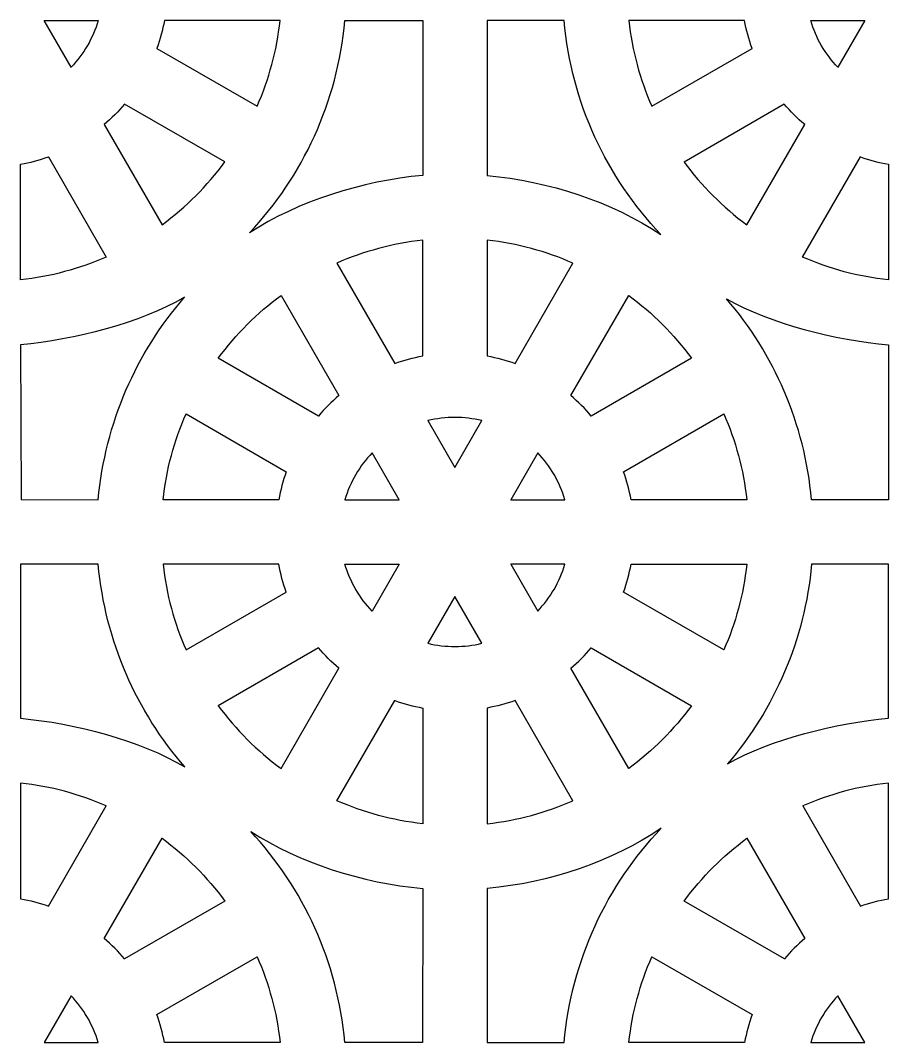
# Model space of a CAD drawing. Header units: centimetres. Extents: x -87 to 87, y -88 to 88.
# Drawn here: x -48.28 to -24.04, y -31.83 to -3.27 of the extents above; entities that cross this region are included whole.
import ezdxf

# ---------------------------------------------------------------- set-up
doc = ezdxf.new("R2010")
doc.units = ezdxf.units.CM
doc.header["$MEASUREMENT"] = 0
doc.layers.add('layer 1', color=7, linetype='Continuous')

msp = doc.modelspace()

# ---------------------------------------------------------------- linework, layer by layer
at = {"layer": 'layer 1', "color": 114}
for points, knots in [([(-47.62565, -3.27012), (-47.62565, -3.27012), (-46.86971, -4.57942), (-46.86971, -4.57942), (-46.86971, -4.57942), (-46.52135, -4.21453), (-46.25838, -3.76738), (-46.11288, -3.27012), (-46.11288, -3.27012), (-46.11288, -3.27012), (-47.62565, -3.27012), (-47.62565, -3.27012)], [0, 0, 0, 0, 0.25, 0.25, 0.25, 0.25, 0.5, 0.5, 0.5, 0.5, 1, 1, 1, 1]), ([(-41.67438, -5.66688), (-41.67438, -5.66688), (-44.47399, -4.05054), (-44.47399, -4.05054), (-44.47399, -4.05054), (-44.38426, -3.79907), (-44.31391, -3.53834), (-44.26514, -3.27012), (-44.26514, -3.27012), (-44.26514, -3.27012), (-41.03335, -3.27012), (-41.03335, -3.27012), (-41.03335, -3.27012), (-41.12552, -4.1141), (-41.34583, -4.91967), (-41.67438, -5.66688)], [0, 0, 0, 0, 0.2, 0.2, 0.2, 0.2, 0.4, 0.4, 0.4, 0.4, 0.6, 0.6, 0.6, 0.6, 1, 1, 1, 1]), ([(-37.05106, -3.27012), (-37.05106, -3.27012), (-39.22447, -3.27012), (-39.22447, -3.27012), (-39.22447, -3.27012), (-39.42858, -5.55737), (-40.40317, -7.62327), (-41.88676, -9.20634), (-41.88676, -9.20634), (-40.54536, -8.32214), (-38.73838, -7.75225), (-37.05107, -7.60167), (-37.05107, -7.60167), (-37.05107, -7.60167), (-37.05106, -3.27012), (-37.05106, -3.27012)], [0, 0, 0, 0, 0.2, 0.2, 0.2, 0.2, 0.4, 0.4, 0.4, 0.4, 0.6, 0.6, 0.6, 0.6, 1, 1, 1, 1]), ([(-35.25106, -3.27013), (-35.25106, -3.27013), (-33.10362, -3.27074), (-33.10362, -3.27074), (-33.10362, -3.27074), (-32.89776, -5.57763), (-31.90806, -7.65935), (-30.40287, -9.24765), (-30.40287, -9.24765), (-31.75796, -8.33988), (-33.53761, -7.75458), (-35.25106, -7.60168), (-35.25106, -7.60168), (-35.25106, -7.60168), (-35.25106, -3.27013), (-35.25106, -3.27013)], [0, 0, 0, 0, 0.2, 0.2, 0.2, 0.2, 0.4, 0.4, 0.4, 0.4, 0.6, 0.6, 0.6, 0.6, 1, 1, 1, 1]), ([(-31.29473, -3.27074), (-31.29473, -3.27074), (-28.06275, -3.27072), (-28.06275, -3.27072), (-28.06275, -3.27072), (-28.01397, -3.53891), (-27.94391, -3.79968), (-27.85418, -4.05113), (-27.85418, -4.05113), (-27.85418, -4.05113), (-30.6536, -5.66739), (-30.6536, -5.66739), (-30.6536, -5.66739), (-30.98215, -4.92019), (-31.20254, -4.1147), (-31.29473, -3.27074)], [0, 0, 0, 0, 0.2, 0.2, 0.2, 0.2, 0.4, 0.4, 0.4, 0.4, 0.6, 0.6, 0.6, 0.6, 1, 1, 1, 1]), ([(-25.45832, -4.57997), (-25.45832, -4.57997), (-24.70243, -3.27074), (-24.70243, -3.27074), (-24.70243, -3.27074), (-24.70243, -3.27074), (-26.21521, -3.27074), (-26.21521, -3.27074), (-26.21521, -3.27074), (-26.06971, -3.76794), (-25.80669, -4.21507), (-25.45832, -4.57997)], [0, 0, 0, 0, 0.25, 0.25, 0.25, 0.25, 0.5, 0.5, 0.5, 0.5, 1, 1, 1, 1]), ([(-42.5759, -7.22485), (-43.06852, -7.89428), (-43.66054, -8.48577), (-44.32997, -8.97843), (-44.32997, -8.97843), (-44.32997, -8.97843), (-45.94597, -6.17944), (-45.94597, -6.17944), (-45.94597, -6.17944), (-45.74077, -6.00481), (-45.54985, -5.81389), (-45.37521, -5.60868), (-45.37521, -5.60868), (-45.37521, -5.60868), (-42.5759, -7.22485), (-42.5759, -7.22485)], [0, 0, 0, 0, 0.2, 0.2, 0.2, 0.2, 0.4, 0.4, 0.4, 0.4, 0.6, 0.6, 0.6, 0.6, 1, 1, 1, 1]), ([(-27.99831, -8.97934), (-28.66771, -8.48672), (-29.25957, -7.89482), (-29.7522, -7.22542), (-29.7522, -7.22542), (-29.7522, -7.22542), (-26.95295, -5.60927), (-26.95295, -5.60927), (-26.95295, -5.60927), (-26.7783, -5.81449), (-26.58734, -6.00542), (-26.38213, -6.18006), (-26.38213, -6.18006), (-26.38213, -6.18006), (-27.99831, -8.97934), (-27.99831, -8.97934)], [0, 0, 0, 0, 0.2, 0.2, 0.2, 0.2, 0.4, 0.4, 0.4, 0.4, 0.6, 0.6, 0.6, 0.6, 1, 1, 1, 1]), ([(-47.5041, -7.08065), (-47.75556, -7.17038), (-48.01633, -7.24057), (-48.28454, -7.28935), (-48.28454, -7.28935), (-48.28454, -7.28935), (-48.28451, -10.52131), (-48.28451, -10.52131), (-48.28451, -10.52131), (-47.44055, -10.42914), (-46.63513, -10.20854), (-45.88791, -9.87998), (-45.88791, -9.87998), (-45.88791, -9.87998), (-47.5041, -7.08065), (-47.5041, -7.08065)], [0, 0, 0, 0, 0.2, 0.2, 0.2, 0.2, 0.4, 0.4, 0.4, 0.4, 0.6, 0.6, 0.6, 0.6, 1, 1, 1, 1]), ([(-24.82394, -7.08121), (-24.82394, -7.08121), (-26.44015, -9.88054), (-26.44015, -9.88054), (-26.44015, -9.88054), (-25.69295, -10.2091), (-24.88755, -10.42953), (-24.0436, -10.5217), (-24.0436, -10.5217), (-24.0436, -10.5217), (-24.0436, -7.28988), (-24.0436, -7.28988), (-24.0436, -7.28988), (-24.31177, -7.24112), (-24.5725, -7.17094), (-24.82394, -7.08121)], [0, 0, 0, 0, 0.2, 0.2, 0.2, 0.2, 0.4, 0.4, 0.4, 0.4, 0.6, 0.6, 0.6, 0.6, 1, 1, 1, 1]), ([(-37.05106, -9.41055), (-37.05106, -9.41055), (-37.05103, -12.64251), (-37.05103, -12.64251), (-37.05103, -12.64251), (-37.31923, -12.69129), (-37.57999, -12.76141), (-37.83144, -12.85114), (-37.83144, -12.85114), (-37.83144, -12.85114), (-39.44778, -10.05159), (-39.44778, -10.05159), (-39.44778, -10.05159), (-38.70057, -9.72303), (-37.89502, -9.50271), (-37.05106, -9.41055)], [0, 0, 0, 0, 0.2, 0.2, 0.2, 0.2, 0.4, 0.4, 0.4, 0.4, 0.6, 0.6, 0.6, 0.6, 1, 1, 1, 1]), ([(-34.47065, -12.85121), (-34.72211, -12.76148), (-34.98288, -12.69129), (-35.25109, -12.64251), (-35.25109, -12.64251), (-35.25109, -12.64251), (-35.25106, -9.41055), (-35.25106, -9.41055), (-35.25106, -9.41055), (-34.4071, -9.50272), (-33.60168, -9.72332), (-32.85446, -10.05188), (-32.85446, -10.05188), (-32.85446, -10.05188), (-34.47065, -12.85121), (-34.47065, -12.85121)], [0, 0, 0, 0, 0.2, 0.2, 0.2, 0.2, 0.4, 0.4, 0.4, 0.4, 0.6, 0.6, 0.6, 0.6, 1, 1, 1, 1]), ([(-48.26525, -16.65188), (-48.26525, -16.65188), (-48.28451, -12.33018), (-48.28451, -12.33018), (-48.28451, -12.33018), (-46.78318, -12.19621), (-44.93886, -11.73024), (-43.70219, -11.00628), (-43.70219, -11.00628), (-45.04305, -12.54941), (-45.91883, -14.5074), (-46.11108, -16.66174), (-46.11108, -16.66174), (-46.11108, -16.66174), (-48.26525, -16.65188), (-48.26525, -16.65188)], [0, 0, 0, 0, 0.2, 0.2, 0.2, 0.2, 0.4, 0.4, 0.4, 0.4, 0.6, 0.6, 0.6, 0.6, 1, 1, 1, 1]), ([(-41.00574, -10.9531), (-41.67516, -11.44574), (-42.26709, -12.03756), (-42.75971, -12.70695), (-42.75971, -12.70695), (-42.75971, -12.70695), (-39.96034, -14.32316), (-39.96034, -14.32316), (-39.96034, -14.32316), (-39.7857, -14.11796), (-39.59477, -13.92706), (-39.38955, -13.75241), (-39.38955, -13.75241), (-39.38955, -13.75241), (-41.00574, -10.9531), (-41.00574, -10.9531)], [0, 0, 0, 0, 0.2, 0.2, 0.2, 0.2, 0.4, 0.4, 0.4, 0.4, 0.6, 0.6, 0.6, 0.6, 1, 1, 1, 1]), ([(-29.54245, -12.70701), (-30.03507, -12.03758), (-30.62709, -11.44609), (-31.29652, -10.95343), (-31.29652, -10.95343), (-31.29652, -10.95343), (-32.91252, -13.75242), (-32.91252, -13.75242), (-32.91252, -13.75242), (-32.70732, -13.92705), (-32.5164, -14.11797), (-32.34176, -14.32318), (-32.34176, -14.32318), (-32.34176, -14.32318), (-29.54245, -12.70701), (-29.54245, -12.70701)], [0, 0, 0, 0, 0.2, 0.2, 0.2, 0.2, 0.4, 0.4, 0.4, 0.4, 0.6, 0.6, 0.6, 0.6, 1, 1, 1, 1]), ([(-24.04359, -16.66174), (-24.04359, -16.66174), (-24.04358, -12.33073), (-24.04358, -12.33073), (-24.04358, -12.33073), (-25.51652, -12.19928), (-27.34465, -11.74829), (-28.56417, -11.04763), (-28.56417, -11.04763), (-27.24349, -12.58431), (-26.38155, -14.52659), (-26.19102, -16.66174), (-26.19102, -16.66174), (-26.19102, -16.66174), (-24.04359, -16.66174), (-24.04359, -16.66174)], [0, 0, 0, 0, 0.2, 0.2, 0.2, 0.2, 0.4, 0.4, 0.4, 0.4, 0.6, 0.6, 0.6, 0.6, 1, 1, 1, 1]), ([(-43.66113, -14.26498), (-43.9897, -15.01221), (-44.21003, -15.81775), (-44.3022, -16.66173), (-44.3022, -16.66173), (-44.3022, -16.66173), (-41.07025, -16.66181), (-41.07025, -16.66181), (-41.07025, -16.66181), (-41.02149, -16.39358), (-40.9514, -16.13275), (-40.86164, -15.88125), (-40.86164, -15.88125), (-40.86164, -15.88125), (-43.66113, -14.26498), (-43.66113, -14.26498)], [0, 0, 0, 0, 0.2, 0.2, 0.2, 0.2, 0.4, 0.4, 0.4, 0.4, 0.6, 0.6, 0.6, 0.6, 1, 1, 1, 1]), ([(-28.64093, -14.26498), (-28.64093, -14.26498), (-31.44054, -15.88132), (-31.44054, -15.88132), (-31.44054, -15.88132), (-31.35081, -16.13279), (-31.28046, -16.39352), (-31.23169, -16.66174), (-31.23169, -16.66174), (-31.23169, -16.66174), (-27.9999, -16.66174), (-27.9999, -16.66174), (-27.9999, -16.66174), (-28.09207, -15.81776), (-28.31238, -15.01219), (-28.64093, -14.26498)], [0, 0, 0, 0, 0.2, 0.2, 0.2, 0.2, 0.4, 0.4, 0.4, 0.4, 0.6, 0.6, 0.6, 0.6, 1, 1, 1, 1]), ([(-35.39467, -14.45163), (-35.39467, -14.45163), (-36.15104, -15.76172), (-36.15104, -15.76172), (-36.15104, -15.76172), (-36.15104, -15.76172), (-36.90736, -14.45163), (-36.90736, -14.45163), (-36.90736, -14.45163), (-36.41268, -14.33171), (-35.88935, -14.3317), (-35.39467, -14.45163)], [0, 0, 0, 0, 0.25, 0.25, 0.25, 0.25, 0.5, 0.5, 0.5, 0.5, 1, 1, 1, 1]), ([(-38.46577, -15.35244), (-38.46577, -15.35244), (-37.70988, -16.66174), (-37.70988, -16.66174), (-37.70988, -16.66174), (-37.70988, -16.66174), (-39.22268, -16.66174), (-39.22268, -16.66174), (-39.22268, -16.66174), (-39.07718, -16.16451), (-38.81416, -15.71737), (-38.46577, -15.35244)], [0, 0, 0, 0, 0.25, 0.25, 0.25, 0.25, 0.5, 0.5, 0.5, 0.5, 1, 1, 1, 1]), ([(-34.5922, -16.66174), (-34.5922, -16.66174), (-33.83626, -15.35244), (-33.83626, -15.35244), (-33.83626, -15.35244), (-33.4879, -15.71733), (-33.22493, -16.16448), (-33.07943, -16.66174), (-33.07943, -16.66174), (-33.07943, -16.66174), (-34.5922, -16.66174), (-34.5922, -16.66174)], [0, 0, 0, 0, 0.25, 0.25, 0.25, 0.25, 0.5, 0.5, 0.5, 0.5, 1, 1, 1, 1]), ([(-46.11108, -18.46174), (-45.91836, -20.62126), (-45.03873, -22.58336), (-43.69239, -24.12813), (-43.69239, -24.12813), (-44.94376, -23.38339), (-46.75822, -22.90398), (-48.28446, -22.76779), (-48.28446, -22.76779), (-48.28446, -22.76779), (-48.28446, -18.45722), (-48.28446, -18.45722), (-48.28446, -18.45722), (-48.28446, -18.45722), (-46.11108, -18.46174), (-46.11108, -18.46174)], [0, 0, 0, 0, 0.2, 0.2, 0.2, 0.2, 0.4, 0.4, 0.4, 0.4, 0.6, 0.6, 0.6, 0.6, 1, 1, 1, 1]), ([(-44.30219, -18.46174), (-44.30219, -18.46174), (-41.07021, -18.46172), (-41.07021, -18.46172), (-41.07021, -18.46172), (-41.02143, -18.72991), (-40.95137, -18.99068), (-40.86164, -19.24213), (-40.86164, -19.24213), (-40.86164, -19.24213), (-43.66106, -20.85839), (-43.66106, -20.85839), (-43.66106, -20.85839), (-43.98961, -20.11119), (-44.21, -19.3057), (-44.30219, -18.46174)], [0, 0, 0, 0, 0.2, 0.2, 0.2, 0.2, 0.4, 0.4, 0.4, 0.4, 0.6, 0.6, 0.6, 0.6, 1, 1, 1, 1]), ([(-38.46578, -19.77097), (-38.46578, -19.77097), (-37.70989, -18.46174), (-37.70989, -18.46174), (-37.70989, -18.46174), (-37.70989, -18.46174), (-39.22267, -18.46174), (-39.22267, -18.46174), (-39.22267, -18.46174), (-39.07717, -18.95894), (-38.81415, -19.40607), (-38.46578, -19.77097)], [0, 0, 0, 0, 0.25, 0.25, 0.25, 0.25, 0.5, 0.5, 0.5, 0.5, 1, 1, 1, 1]), ([(-34.59215, -18.46172), (-34.59215, -18.46172), (-33.07941, -18.46174), (-33.07941, -18.46174), (-33.07941, -18.46174), (-33.22492, -18.95897), (-33.48792, -19.40608), (-33.83626, -19.77094), (-33.83626, -19.77094), (-33.83626, -19.77094), (-34.59215, -18.46172), (-34.59215, -18.46172)], [0, 0, 0, 0, 0.25, 0.25, 0.25, 0.25, 0.5, 0.5, 0.5, 0.5, 1, 1, 1, 1]), ([(-28.64094, -20.85841), (-28.31239, -20.11122), (-28.09208, -19.30569), (-27.9999, -18.46174), (-27.9999, -18.46174), (-27.9999, -18.46174), (-31.23188, -18.46174), (-31.23188, -18.46174), (-31.23188, -18.46174), (-31.28064, -18.72989), (-31.35081, -18.99061), (-31.44053, -19.24203), (-31.44053, -19.24203), (-31.44053, -19.24203), (-28.64094, -20.85841), (-28.64094, -20.85841)], [0, 0, 0, 0, 0.2, 0.2, 0.2, 0.2, 0.4, 0.4, 0.4, 0.4, 0.6, 0.6, 0.6, 0.6, 1, 1, 1, 1]), ([(-24.04184, -18.46174), (-24.04184, -18.46174), (-24.04076, -22.76786), (-24.04076, -22.76786), (-24.04076, -22.76786), (-25.50707, -22.89871), (-27.31941, -23.34623), (-28.53487, -24.04149), (-28.53487, -24.04149), (-27.23079, -22.51027), (-26.38016, -20.58104), (-26.19103, -18.46175), (-26.19103, -18.46175), (-26.19103, -18.46175), (-24.04184, -18.46174), (-24.04184, -18.46174)], [0, 0, 0, 0, 0.2, 0.2, 0.2, 0.2, 0.4, 0.4, 0.4, 0.4, 0.6, 0.6, 0.6, 0.6, 1, 1, 1, 1]), ([(-36.90736, -20.67172), (-36.90736, -20.67172), (-36.15103, -19.36171), (-36.15103, -19.36171), (-36.15103, -19.36171), (-36.15103, -19.36171), (-35.39465, -20.67174), (-35.39465, -20.67174), (-35.39465, -20.67174), (-35.88941, -20.79173), (-36.4126, -20.79168), (-36.90736, -20.67172)], [0, 0, 0, 0, 0.25, 0.25, 0.25, 0.25, 0.5, 0.5, 0.5, 0.5, 1, 1, 1, 1]), ([(-41.00577, -24.17034), (-41.67517, -23.67772), (-42.26703, -23.08582), (-42.75966, -22.41642), (-42.75966, -22.41642), (-42.75966, -22.41642), (-39.96041, -20.80027), (-39.96041, -20.80027), (-39.96041, -20.80027), (-39.78576, -21.00549), (-39.5948, -21.19642), (-39.38959, -21.37106), (-39.38959, -21.37106), (-39.38959, -21.37106), (-41.00577, -24.17034), (-41.00577, -24.17034)], [0, 0, 0, 0, 0.2, 0.2, 0.2, 0.2, 0.4, 0.4, 0.4, 0.4, 0.6, 0.6, 0.6, 0.6, 1, 1, 1, 1]), ([(-32.91251, -21.37094), (-32.91251, -21.37094), (-31.2963, -24.17033), (-31.2963, -24.17033), (-31.2963, -24.17033), (-30.6269, -23.67771), (-30.035, -23.08582), (-29.54238, -22.41642), (-29.54238, -22.41642), (-29.54238, -22.41642), (-32.34174, -20.80016), (-32.34174, -20.80016), (-32.34174, -20.80016), (-32.51637, -21.00536), (-32.7073, -21.1963), (-32.91251, -21.37094)], [0, 0, 0, 0, 0.2, 0.2, 0.2, 0.2, 0.4, 0.4, 0.4, 0.4, 0.6, 0.6, 0.6, 0.6, 1, 1, 1, 1]), ([(-37.8314, -22.27221), (-37.8314, -22.27221), (-39.44761, -25.07154), (-39.44761, -25.07154), (-39.44761, -25.07154), (-38.70041, -25.4001), (-37.89501, -25.62053), (-37.05106, -25.7127), (-37.05106, -25.7127), (-37.05106, -25.7127), (-37.05106, -22.48088), (-37.05106, -22.48088), (-37.05106, -22.48088), (-37.31923, -22.43212), (-37.57996, -22.36194), (-37.8314, -22.27221)], [0, 0, 0, 0, 0.2, 0.2, 0.2, 0.2, 0.4, 0.4, 0.4, 0.4, 0.6, 0.6, 0.6, 0.6, 1, 1, 1, 1]), ([(-35.25106, -25.71278), (-35.25106, -25.71278), (-35.25106, -22.48087), (-35.25106, -22.48087), (-35.25106, -22.48087), (-34.98288, -22.4321), (-34.72212, -22.36193), (-34.47067, -22.27219), (-34.47067, -22.27219), (-34.47067, -22.27219), (-32.85432, -25.07178), (-32.85432, -25.07178), (-32.85432, -25.07178), (-33.60154, -25.40034), (-34.4071, -25.62059), (-35.25106, -25.71278)], [0, 0, 0, 0, 0.2, 0.2, 0.2, 0.2, 0.4, 0.4, 0.4, 0.4, 0.6, 0.6, 0.6, 0.6, 1, 1, 1, 1]), ([(-47.50405, -28.01732), (-47.75551, -27.92759), (-48.01628, -27.8574), (-48.28449, -27.80862), (-48.28449, -27.80862), (-48.28449, -27.80862), (-48.28446, -24.57666), (-48.28446, -24.57666), (-48.28446, -24.57666), (-47.4405, -24.66883), (-46.63508, -24.88943), (-45.88786, -25.21799), (-45.88786, -25.21799), (-45.88786, -25.21799), (-47.50405, -28.01732), (-47.50405, -28.01732)], [0, 0, 0, 0, 0.2, 0.2, 0.2, 0.2, 0.4, 0.4, 0.4, 0.4, 0.6, 0.6, 0.6, 0.6, 1, 1, 1, 1]), ([(-24.82112, -28.01738), (-24.82112, -28.01738), (-26.43733, -25.21805), (-26.43733, -25.21805), (-26.43733, -25.21805), (-25.69013, -24.88949), (-24.88473, -24.66906), (-24.04078, -24.57689), (-24.04078, -24.57689), (-24.04078, -24.57689), (-24.04078, -27.80871), (-24.04078, -27.80871), (-24.04078, -27.80871), (-24.30895, -27.85747), (-24.56968, -27.92765), (-24.82112, -28.01738)], [0, 0, 0, 0, 0.2, 0.2, 0.2, 0.2, 0.4, 0.4, 0.4, 0.4, 0.6, 0.6, 0.6, 0.6, 1, 1, 1, 1]), ([(-39.13322, -31.82785), (-39.13322, -31.82785), (-37.05207, -31.82785), (-37.05207, -31.82785), (-37.05207, -31.82785), (-37.05207, -31.82785), (-37.05104, -27.52173), (-37.05104, -27.52173), (-37.05104, -27.52173), (-38.73114, -27.3718), (-40.51538, -26.80598), (-41.85293, -25.92817), (-41.85293, -25.92817), (-40.38837, -27.50642), (-39.42697, -29.55808), (-39.22442, -31.82785), (-39.22442, -31.82785), (-39.22442, -31.82785), (-39.13322, -31.82785), (-39.13322, -31.82785)], [0, 0, 0, 0, 0.16666667, 0.16666667, 0.16666667, 0.16666667, 0.33333333, 0.33333333, 0.33333333, 0.33333333, 0.5, 0.5, 0.5, 0.5, 0.66666667, 0.66666667, 0.66666667, 0.66666667, 1, 1, 1, 1]), ([(-35.25285, -31.82814), (-35.25285, -31.82814), (-35.25186, -27.5218), (-35.25186, -27.5218), (-35.25186, -27.5218), (-33.51663, -27.3671), (-31.75742, -26.7689), (-30.39109, -25.84142), (-30.39109, -25.84142), (-31.90133, -27.43091), (-32.89452, -29.51635), (-33.1008, -31.82785), (-33.1008, -31.82785), (-33.1008, -31.82785), (-33.19154, -31.8276), (-33.19154, -31.8276), (-33.19154, -31.8276), (-33.19154, -31.8276), (-35.25285, -31.82814), (-35.25285, -31.82814)], [0, 0, 0, 0, 0.16666667, 0.16666667, 0.16666667, 0.16666667, 0.33333333, 0.33333333, 0.33333333, 0.33333333, 0.5, 0.5, 0.5, 0.5, 0.66666667, 0.66666667, 0.66666667, 0.66666667, 1, 1, 1, 1]), ([(-42.57585, -27.87312), (-43.06847, -27.20369), (-43.66049, -26.6122), (-44.32992, -26.11954), (-44.32992, -26.11954), (-44.32992, -26.11954), (-45.94592, -28.91853), (-45.94592, -28.91853), (-45.94592, -28.91853), (-45.74072, -29.09316), (-45.5498, -29.28408), (-45.37516, -29.48929), (-45.37516, -29.48929), (-45.37516, -29.48929), (-42.57585, -27.87312), (-42.57585, -27.87312)], [0, 0, 0, 0, 0.2, 0.2, 0.2, 0.2, 0.4, 0.4, 0.4, 0.4, 0.6, 0.6, 0.6, 0.6, 1, 1, 1, 1]), ([(-27.99549, -26.11925), (-28.66489, -26.61187), (-29.25675, -27.20377), (-29.74938, -27.87317), (-29.74938, -27.87317), (-29.74938, -27.87317), (-26.95013, -29.48932), (-26.95013, -29.48932), (-26.95013, -29.48932), (-26.77548, -29.2841), (-26.58452, -29.09317), (-26.37931, -28.91853), (-26.37931, -28.91853), (-26.37931, -28.91853), (-27.99549, -26.11925), (-27.99549, -26.11925)], [0, 0, 0, 0, 0.2, 0.2, 0.2, 0.2, 0.4, 0.4, 0.4, 0.4, 0.6, 0.6, 0.6, 0.6, 1, 1, 1, 1]), ([(-41.67433, -29.43109), (-41.67433, -29.43109), (-44.47394, -31.04743), (-44.47394, -31.04743), (-44.47394, -31.04743), (-44.38421, -31.2989), (-44.31386, -31.55963), (-44.26509, -31.82785), (-44.26509, -31.82785), (-44.26509, -31.82785), (-41.0333, -31.82785), (-41.0333, -31.82785), (-41.0333, -31.82785), (-41.12547, -30.98387), (-41.34578, -30.1783), (-41.67433, -29.43109)], [0, 0, 0, 0, 0.2, 0.2, 0.2, 0.2, 0.4, 0.4, 0.4, 0.4, 0.6, 0.6, 0.6, 0.6, 1, 1, 1, 1]), ([(-31.29191, -31.82785), (-31.29191, -31.82785), (-28.05993, -31.82787), (-28.05993, -31.82787), (-28.05993, -31.82787), (-28.01115, -31.55968), (-27.94109, -31.29891), (-27.85136, -31.04746), (-27.85136, -31.04746), (-27.85136, -31.04746), (-30.65078, -29.4312), (-30.65078, -29.4312), (-30.65078, -29.4312), (-30.97933, -30.1784), (-31.19972, -30.98389), (-31.29191, -31.82785)], [0, 0, 0, 0, 0.2, 0.2, 0.2, 0.2, 0.4, 0.4, 0.4, 0.4, 0.6, 0.6, 0.6, 0.6, 1, 1, 1, 1]), ([(-47.6256, -31.82785), (-47.6256, -31.82785), (-46.86966, -30.51855), (-46.86966, -30.51855), (-46.86966, -30.51855), (-46.5213, -30.88344), (-46.25833, -31.33059), (-46.11283, -31.82785), (-46.11283, -31.82785), (-46.11283, -31.82785), (-47.6256, -31.82785), (-47.6256, -31.82785)], [0, 0, 0, 0, 0.25, 0.25, 0.25, 0.25, 0.5, 0.5, 0.5, 0.5, 1, 1, 1, 1]), ([(-25.4555, -30.51862), (-25.4555, -30.51862), (-24.69961, -31.82785), (-24.69961, -31.82785), (-24.69961, -31.82785), (-24.69961, -31.82785), (-26.21239, -31.82785), (-26.21239, -31.82785), (-26.21239, -31.82785), (-26.06689, -31.33065), (-25.80387, -30.88352), (-25.4555, -30.51862)], [0, 0, 0, 0, 0.25, 0.25, 0.25, 0.25, 0.5, 0.5, 0.5, 0.5, 1, 1, 1, 1])]:
    msp.add_open_spline(points, degree=3, knots=knots, dxfattribs=at)
at = {"layer": 'layer 1', "color": 250, "lineweight": 9}
for points, knots in [([(-47.62565, -3.27012), (-47.62565, -3.27012), (-46.86971, -4.57942), (-46.86971, -4.57942), (-46.86971, -4.57942), (-46.52135, -4.21453), (-46.25838, -3.76738), (-46.11288, -3.27012), (-46.11288, -3.27012), (-46.11288, -3.27012), (-47.62565, -3.27012), (-47.62565, -3.27012)], [0, 0, 0, 0, 0.25, 0.25, 0.25, 0.25, 0.5, 0.5, 0.5, 0.5, 1, 1, 1, 1]), ([(-41.67438, -5.66688), (-41.67438, -5.66688), (-44.47399, -4.05054), (-44.47399, -4.05054), (-44.47399, -4.05054), (-44.38426, -3.79907), (-44.31391, -3.53834), (-44.26514, -3.27012), (-44.26514, -3.27012), (-44.26514, -3.27012), (-41.03335, -3.27012), (-41.03335, -3.27012), (-41.03335, -3.27012), (-41.12552, -4.1141), (-41.34583, -4.91967), (-41.67438, -5.66688)], [0, 0, 0, 0, 0.2, 0.2, 0.2, 0.2, 0.4, 0.4, 0.4, 0.4, 0.6, 0.6, 0.6, 0.6, 1, 1, 1, 1]), ([(-37.05106, -3.27012), (-37.05106, -3.27012), (-39.22447, -3.27012), (-39.22447, -3.27012), (-39.22447, -3.27012), (-39.42858, -5.55737), (-40.40317, -7.62327), (-41.88676, -9.20634), (-41.88676, -9.20634), (-40.54536, -8.32214), (-38.73838, -7.75225), (-37.05107, -7.60167), (-37.05107, -7.60167), (-37.05107, -7.60167), (-37.05106, -3.27012), (-37.05106, -3.27012)], [0, 0, 0, 0, 0.2, 0.2, 0.2, 0.2, 0.4, 0.4, 0.4, 0.4, 0.6, 0.6, 0.6, 0.6, 1, 1, 1, 1]), ([(-35.25106, -3.27013), (-35.25106, -3.27013), (-33.10362, -3.27074), (-33.10362, -3.27074), (-33.10362, -3.27074), (-32.89776, -5.57763), (-31.90806, -7.65935), (-30.40287, -9.24765), (-30.40287, -9.24765), (-31.75796, -8.33988), (-33.53761, -7.75458), (-35.25106, -7.60168), (-35.25106, -7.60168), (-35.25106, -7.60168), (-35.25106, -3.27013), (-35.25106, -3.27013)], [0, 0, 0, 0, 0.2, 0.2, 0.2, 0.2, 0.4, 0.4, 0.4, 0.4, 0.6, 0.6, 0.6, 0.6, 1, 1, 1, 1]), ([(-31.29473, -3.27074), (-31.29473, -3.27074), (-28.06275, -3.27072), (-28.06275, -3.27072), (-28.06275, -3.27072), (-28.01397, -3.53891), (-27.94391, -3.79968), (-27.85418, -4.05113), (-27.85418, -4.05113), (-27.85418, -4.05113), (-30.6536, -5.66739), (-30.6536, -5.66739), (-30.6536, -5.66739), (-30.98215, -4.92019), (-31.20254, -4.1147), (-31.29473, -3.27074)], [0, 0, 0, 0, 0.2, 0.2, 0.2, 0.2, 0.4, 0.4, 0.4, 0.4, 0.6, 0.6, 0.6, 0.6, 1, 1, 1, 1]), ([(-25.45832, -4.57997), (-25.45832, -4.57997), (-24.70243, -3.27074), (-24.70243, -3.27074), (-24.70243, -3.27074), (-24.70243, -3.27074), (-26.21521, -3.27074), (-26.21521, -3.27074), (-26.21521, -3.27074), (-26.06971, -3.76794), (-25.80669, -4.21507), (-25.45832, -4.57997)], [0, 0, 0, 0, 0.25, 0.25, 0.25, 0.25, 0.5, 0.5, 0.5, 0.5, 1, 1, 1, 1]), ([(-42.5759, -7.22485), (-43.06852, -7.89428), (-43.66054, -8.48577), (-44.32997, -8.97843), (-44.32997, -8.97843), (-44.32997, -8.97843), (-45.94597, -6.17944), (-45.94597, -6.17944), (-45.94597, -6.17944), (-45.74077, -6.00481), (-45.54985, -5.81389), (-45.37521, -5.60868), (-45.37521, -5.60868), (-45.37521, -5.60868), (-42.5759, -7.22485), (-42.5759, -7.22485)], [0, 0, 0, 0, 0.2, 0.2, 0.2, 0.2, 0.4, 0.4, 0.4, 0.4, 0.6, 0.6, 0.6, 0.6, 1, 1, 1, 1]), ([(-27.99831, -8.97934), (-28.66771, -8.48672), (-29.25957, -7.89482), (-29.7522, -7.22542), (-29.7522, -7.22542), (-29.7522, -7.22542), (-26.95295, -5.60927), (-26.95295, -5.60927), (-26.95295, -5.60927), (-26.7783, -5.81449), (-26.58734, -6.00542), (-26.38213, -6.18006), (-26.38213, -6.18006), (-26.38213, -6.18006), (-27.99831, -8.97934), (-27.99831, -8.97934)], [0, 0, 0, 0, 0.2, 0.2, 0.2, 0.2, 0.4, 0.4, 0.4, 0.4, 0.6, 0.6, 0.6, 0.6, 1, 1, 1, 1]), ([(-47.5041, -7.08065), (-47.75556, -7.17038), (-48.01633, -7.24057), (-48.28454, -7.28935), (-48.28454, -7.28935), (-48.28454, -7.28935), (-48.28451, -10.52131), (-48.28451, -10.52131), (-48.28451, -10.52131), (-47.44055, -10.42914), (-46.63513, -10.20854), (-45.88791, -9.87998), (-45.88791, -9.87998), (-45.88791, -9.87998), (-47.5041, -7.08065), (-47.5041, -7.08065)], [0, 0, 0, 0, 0.2, 0.2, 0.2, 0.2, 0.4, 0.4, 0.4, 0.4, 0.6, 0.6, 0.6, 0.6, 1, 1, 1, 1]), ([(-24.82394, -7.08121), (-24.82394, -7.08121), (-26.44015, -9.88054), (-26.44015, -9.88054), (-26.44015, -9.88054), (-25.69295, -10.2091), (-24.88755, -10.42953), (-24.0436, -10.5217), (-24.0436, -10.5217), (-24.0436, -10.5217), (-24.0436, -7.28988), (-24.0436, -7.28988), (-24.0436, -7.28988), (-24.31177, -7.24112), (-24.5725, -7.17094), (-24.82394, -7.08121)], [0, 0, 0, 0, 0.2, 0.2, 0.2, 0.2, 0.4, 0.4, 0.4, 0.4, 0.6, 0.6, 0.6, 0.6, 1, 1, 1, 1]), ([(-37.05106, -9.41055), (-37.05106, -9.41055), (-37.05103, -12.64251), (-37.05103, -12.64251), (-37.05103, -12.64251), (-37.31923, -12.69129), (-37.57999, -12.76141), (-37.83144, -12.85114), (-37.83144, -12.85114), (-37.83144, -12.85114), (-39.44778, -10.05159), (-39.44778, -10.05159), (-39.44778, -10.05159), (-38.70057, -9.72303), (-37.89502, -9.50271), (-37.05106, -9.41055)], [0, 0, 0, 0, 0.2, 0.2, 0.2, 0.2, 0.4, 0.4, 0.4, 0.4, 0.6, 0.6, 0.6, 0.6, 1, 1, 1, 1]), ([(-34.47065, -12.85121), (-34.72211, -12.76148), (-34.98288, -12.69129), (-35.25109, -12.64251), (-35.25109, -12.64251), (-35.25109, -12.64251), (-35.25106, -9.41055), (-35.25106, -9.41055), (-35.25106, -9.41055), (-34.4071, -9.50272), (-33.60168, -9.72332), (-32.85446, -10.05188), (-32.85446, -10.05188), (-32.85446, -10.05188), (-34.47065, -12.85121), (-34.47065, -12.85121)], [0, 0, 0, 0, 0.2, 0.2, 0.2, 0.2, 0.4, 0.4, 0.4, 0.4, 0.6, 0.6, 0.6, 0.6, 1, 1, 1, 1]), ([(-48.26525, -16.65188), (-48.26525, -16.65188), (-48.28451, -12.33018), (-48.28451, -12.33018), (-48.28451, -12.33018), (-46.78318, -12.19621), (-44.93886, -11.73024), (-43.70219, -11.00628), (-43.70219, -11.00628), (-45.04305, -12.54941), (-45.91883, -14.5074), (-46.11108, -16.66174), (-46.11108, -16.66174), (-46.11108, -16.66174), (-48.26525, -16.65188), (-48.26525, -16.65188)], [0, 0, 0, 0, 0.2, 0.2, 0.2, 0.2, 0.4, 0.4, 0.4, 0.4, 0.6, 0.6, 0.6, 0.6, 1, 1, 1, 1]), ([(-41.00574, -10.9531), (-41.67516, -11.44574), (-42.26709, -12.03756), (-42.75971, -12.70695), (-42.75971, -12.70695), (-42.75971, -12.70695), (-39.96034, -14.32316), (-39.96034, -14.32316), (-39.96034, -14.32316), (-39.7857, -14.11796), (-39.59477, -13.92706), (-39.38955, -13.75241), (-39.38955, -13.75241), (-39.38955, -13.75241), (-41.00574, -10.9531), (-41.00574, -10.9531)], [0, 0, 0, 0, 0.2, 0.2, 0.2, 0.2, 0.4, 0.4, 0.4, 0.4, 0.6, 0.6, 0.6, 0.6, 1, 1, 1, 1]), ([(-29.54245, -12.70701), (-30.03507, -12.03758), (-30.62709, -11.44609), (-31.29652, -10.95343), (-31.29652, -10.95343), (-31.29652, -10.95343), (-32.91252, -13.75242), (-32.91252, -13.75242), (-32.91252, -13.75242), (-32.70732, -13.92705), (-32.5164, -14.11797), (-32.34176, -14.32318), (-32.34176, -14.32318), (-32.34176, -14.32318), (-29.54245, -12.70701), (-29.54245, -12.70701)], [0, 0, 0, 0, 0.2, 0.2, 0.2, 0.2, 0.4, 0.4, 0.4, 0.4, 0.6, 0.6, 0.6, 0.6, 1, 1, 1, 1]), ([(-24.04359, -16.66174), (-24.04359, -16.66174), (-24.04358, -12.33073), (-24.04358, -12.33073), (-24.04358, -12.33073), (-25.51652, -12.19928), (-27.34465, -11.74829), (-28.56417, -11.04763), (-28.56417, -11.04763), (-27.24349, -12.58431), (-26.38155, -14.52659), (-26.19102, -16.66174), (-26.19102, -16.66174), (-26.19102, -16.66174), (-24.04359, -16.66174), (-24.04359, -16.66174)], [0, 0, 0, 0, 0.2, 0.2, 0.2, 0.2, 0.4, 0.4, 0.4, 0.4, 0.6, 0.6, 0.6, 0.6, 1, 1, 1, 1]), ([(-43.66113, -14.26498), (-43.9897, -15.01221), (-44.21003, -15.81775), (-44.3022, -16.66173), (-44.3022, -16.66173), (-44.3022, -16.66173), (-41.07025, -16.66181), (-41.07025, -16.66181), (-41.07025, -16.66181), (-41.02149, -16.39358), (-40.9514, -16.13275), (-40.86164, -15.88125), (-40.86164, -15.88125), (-40.86164, -15.88125), (-43.66113, -14.26498), (-43.66113, -14.26498)], [0, 0, 0, 0, 0.2, 0.2, 0.2, 0.2, 0.4, 0.4, 0.4, 0.4, 0.6, 0.6, 0.6, 0.6, 1, 1, 1, 1]), ([(-28.64093, -14.26498), (-28.64093, -14.26498), (-31.44054, -15.88132), (-31.44054, -15.88132), (-31.44054, -15.88132), (-31.35081, -16.13279), (-31.28046, -16.39352), (-31.23169, -16.66174), (-31.23169, -16.66174), (-31.23169, -16.66174), (-27.9999, -16.66174), (-27.9999, -16.66174), (-27.9999, -16.66174), (-28.09207, -15.81776), (-28.31238, -15.01219), (-28.64093, -14.26498)], [0, 0, 0, 0, 0.2, 0.2, 0.2, 0.2, 0.4, 0.4, 0.4, 0.4, 0.6, 0.6, 0.6, 0.6, 1, 1, 1, 1]), ([(-35.39467, -14.45163), (-35.39467, -14.45163), (-36.15104, -15.76172), (-36.15104, -15.76172), (-36.15104, -15.76172), (-36.15104, -15.76172), (-36.90736, -14.45163), (-36.90736, -14.45163), (-36.90736, -14.45163), (-36.41268, -14.33171), (-35.88935, -14.3317), (-35.39467, -14.45163)], [0, 0, 0, 0, 0.25, 0.25, 0.25, 0.25, 0.5, 0.5, 0.5, 0.5, 1, 1, 1, 1]), ([(-38.46577, -15.35244), (-38.46577, -15.35244), (-37.70988, -16.66174), (-37.70988, -16.66174), (-37.70988, -16.66174), (-37.70988, -16.66174), (-39.22268, -16.66174), (-39.22268, -16.66174), (-39.22268, -16.66174), (-39.07718, -16.16451), (-38.81416, -15.71737), (-38.46577, -15.35244)], [0, 0, 0, 0, 0.25, 0.25, 0.25, 0.25, 0.5, 0.5, 0.5, 0.5, 1, 1, 1, 1]), ([(-34.5922, -16.66174), (-34.5922, -16.66174), (-33.83626, -15.35244), (-33.83626, -15.35244), (-33.83626, -15.35244), (-33.4879, -15.71733), (-33.22493, -16.16448), (-33.07943, -16.66174), (-33.07943, -16.66174), (-33.07943, -16.66174), (-34.5922, -16.66174), (-34.5922, -16.66174)], [0, 0, 0, 0, 0.25, 0.25, 0.25, 0.25, 0.5, 0.5, 0.5, 0.5, 1, 1, 1, 1]), ([(-46.11108, -18.46174), (-45.91836, -20.62126), (-45.03873, -22.58336), (-43.69239, -24.12813), (-43.69239, -24.12813), (-44.94376, -23.38339), (-46.75822, -22.90398), (-48.28446, -22.76779), (-48.28446, -22.76779), (-48.28446, -22.76779), (-48.28446, -18.45722), (-48.28446, -18.45722), (-48.28446, -18.45722), (-48.28446, -18.45722), (-46.11108, -18.46174), (-46.11108, -18.46174)], [0, 0, 0, 0, 0.2, 0.2, 0.2, 0.2, 0.4, 0.4, 0.4, 0.4, 0.6, 0.6, 0.6, 0.6, 1, 1, 1, 1]), ([(-44.30219, -18.46174), (-44.30219, -18.46174), (-41.07021, -18.46172), (-41.07021, -18.46172), (-41.07021, -18.46172), (-41.02143, -18.72991), (-40.95137, -18.99068), (-40.86164, -19.24213), (-40.86164, -19.24213), (-40.86164, -19.24213), (-43.66106, -20.85839), (-43.66106, -20.85839), (-43.66106, -20.85839), (-43.98961, -20.11119), (-44.21, -19.3057), (-44.30219, -18.46174)], [0, 0, 0, 0, 0.2, 0.2, 0.2, 0.2, 0.4, 0.4, 0.4, 0.4, 0.6, 0.6, 0.6, 0.6, 1, 1, 1, 1]), ([(-38.46578, -19.77097), (-38.46578, -19.77097), (-37.70989, -18.46174), (-37.70989, -18.46174), (-37.70989, -18.46174), (-37.70989, -18.46174), (-39.22267, -18.46174), (-39.22267, -18.46174), (-39.22267, -18.46174), (-39.07717, -18.95894), (-38.81415, -19.40607), (-38.46578, -19.77097)], [0, 0, 0, 0, 0.25, 0.25, 0.25, 0.25, 0.5, 0.5, 0.5, 0.5, 1, 1, 1, 1]), ([(-34.59215, -18.46172), (-34.59215, -18.46172), (-33.07941, -18.46174), (-33.07941, -18.46174), (-33.07941, -18.46174), (-33.22492, -18.95897), (-33.48792, -19.40608), (-33.83626, -19.77094), (-33.83626, -19.77094), (-33.83626, -19.77094), (-34.59215, -18.46172), (-34.59215, -18.46172)], [0, 0, 0, 0, 0.25, 0.25, 0.25, 0.25, 0.5, 0.5, 0.5, 0.5, 1, 1, 1, 1]), ([(-28.64094, -20.85841), (-28.31239, -20.11122), (-28.09208, -19.30569), (-27.9999, -18.46174), (-27.9999, -18.46174), (-27.9999, -18.46174), (-31.23188, -18.46174), (-31.23188, -18.46174), (-31.23188, -18.46174), (-31.28064, -18.72989), (-31.35081, -18.99061), (-31.44053, -19.24203), (-31.44053, -19.24203), (-31.44053, -19.24203), (-28.64094, -20.85841), (-28.64094, -20.85841)], [0, 0, 0, 0, 0.2, 0.2, 0.2, 0.2, 0.4, 0.4, 0.4, 0.4, 0.6, 0.6, 0.6, 0.6, 1, 1, 1, 1]), ([(-24.04184, -18.46174), (-24.04184, -18.46174), (-24.04076, -22.76786), (-24.04076, -22.76786), (-24.04076, -22.76786), (-25.50707, -22.89871), (-27.31941, -23.34623), (-28.53487, -24.04149), (-28.53487, -24.04149), (-27.23079, -22.51027), (-26.38016, -20.58104), (-26.19103, -18.46175), (-26.19103, -18.46175), (-26.19103, -18.46175), (-24.04184, -18.46174), (-24.04184, -18.46174)], [0, 0, 0, 0, 0.2, 0.2, 0.2, 0.2, 0.4, 0.4, 0.4, 0.4, 0.6, 0.6, 0.6, 0.6, 1, 1, 1, 1]), ([(-36.90736, -20.67172), (-36.90736, -20.67172), (-36.15103, -19.36171), (-36.15103, -19.36171), (-36.15103, -19.36171), (-36.15103, -19.36171), (-35.39465, -20.67174), (-35.39465, -20.67174), (-35.39465, -20.67174), (-35.88941, -20.79173), (-36.4126, -20.79168), (-36.90736, -20.67172)], [0, 0, 0, 0, 0.25, 0.25, 0.25, 0.25, 0.5, 0.5, 0.5, 0.5, 1, 1, 1, 1]), ([(-41.00577, -24.17034), (-41.67517, -23.67772), (-42.26703, -23.08582), (-42.75966, -22.41642), (-42.75966, -22.41642), (-42.75966, -22.41642), (-39.96041, -20.80027), (-39.96041, -20.80027), (-39.96041, -20.80027), (-39.78576, -21.00549), (-39.5948, -21.19642), (-39.38959, -21.37106), (-39.38959, -21.37106), (-39.38959, -21.37106), (-41.00577, -24.17034), (-41.00577, -24.17034)], [0, 0, 0, 0, 0.2, 0.2, 0.2, 0.2, 0.4, 0.4, 0.4, 0.4, 0.6, 0.6, 0.6, 0.6, 1, 1, 1, 1]), ([(-32.91251, -21.37094), (-32.91251, -21.37094), (-31.2963, -24.17033), (-31.2963, -24.17033), (-31.2963, -24.17033), (-30.6269, -23.67771), (-30.035, -23.08582), (-29.54238, -22.41642), (-29.54238, -22.41642), (-29.54238, -22.41642), (-32.34174, -20.80016), (-32.34174, -20.80016), (-32.34174, -20.80016), (-32.51637, -21.00536), (-32.7073, -21.1963), (-32.91251, -21.37094)], [0, 0, 0, 0, 0.2, 0.2, 0.2, 0.2, 0.4, 0.4, 0.4, 0.4, 0.6, 0.6, 0.6, 0.6, 1, 1, 1, 1]), ([(-37.8314, -22.27221), (-37.8314, -22.27221), (-39.44761, -25.07154), (-39.44761, -25.07154), (-39.44761, -25.07154), (-38.70041, -25.4001), (-37.89501, -25.62053), (-37.05106, -25.7127), (-37.05106, -25.7127), (-37.05106, -25.7127), (-37.05106, -22.48088), (-37.05106, -22.48088), (-37.05106, -22.48088), (-37.31923, -22.43212), (-37.57996, -22.36194), (-37.8314, -22.27221)], [0, 0, 0, 0, 0.2, 0.2, 0.2, 0.2, 0.4, 0.4, 0.4, 0.4, 0.6, 0.6, 0.6, 0.6, 1, 1, 1, 1]), ([(-35.25106, -25.71278), (-35.25106, -25.71278), (-35.25106, -22.48087), (-35.25106, -22.48087), (-35.25106, -22.48087), (-34.98288, -22.4321), (-34.72212, -22.36193), (-34.47067, -22.27219), (-34.47067, -22.27219), (-34.47067, -22.27219), (-32.85432, -25.07178), (-32.85432, -25.07178), (-32.85432, -25.07178), (-33.60154, -25.40034), (-34.4071, -25.62059), (-35.25106, -25.71278)], [0, 0, 0, 0, 0.2, 0.2, 0.2, 0.2, 0.4, 0.4, 0.4, 0.4, 0.6, 0.6, 0.6, 0.6, 1, 1, 1, 1]), ([(-47.50405, -28.01732), (-47.75551, -27.92759), (-48.01628, -27.8574), (-48.28449, -27.80862), (-48.28449, -27.80862), (-48.28449, -27.80862), (-48.28446, -24.57666), (-48.28446, -24.57666), (-48.28446, -24.57666), (-47.4405, -24.66883), (-46.63508, -24.88943), (-45.88786, -25.21799), (-45.88786, -25.21799), (-45.88786, -25.21799), (-47.50405, -28.01732), (-47.50405, -28.01732)], [0, 0, 0, 0, 0.2, 0.2, 0.2, 0.2, 0.4, 0.4, 0.4, 0.4, 0.6, 0.6, 0.6, 0.6, 1, 1, 1, 1]), ([(-24.82112, -28.01738), (-24.82112, -28.01738), (-26.43733, -25.21805), (-26.43733, -25.21805), (-26.43733, -25.21805), (-25.69013, -24.88949), (-24.88473, -24.66906), (-24.04078, -24.57689), (-24.04078, -24.57689), (-24.04078, -24.57689), (-24.04078, -27.80871), (-24.04078, -27.80871), (-24.04078, -27.80871), (-24.30895, -27.85747), (-24.56968, -27.92765), (-24.82112, -28.01738)], [0, 0, 0, 0, 0.2, 0.2, 0.2, 0.2, 0.4, 0.4, 0.4, 0.4, 0.6, 0.6, 0.6, 0.6, 1, 1, 1, 1]), ([(-39.13322, -31.82785), (-39.13322, -31.82785), (-37.05207, -31.82785), (-37.05207, -31.82785), (-37.05207, -31.82785), (-37.05207, -31.82785), (-37.05104, -27.52173), (-37.05104, -27.52173), (-37.05104, -27.52173), (-38.73114, -27.3718), (-40.51538, -26.80598), (-41.85293, -25.92817), (-41.85293, -25.92817), (-40.38837, -27.50642), (-39.42697, -29.55808), (-39.22442, -31.82785), (-39.22442, -31.82785), (-39.22442, -31.82785), (-39.13322, -31.82785), (-39.13322, -31.82785)], [0, 0, 0, 0, 0.16666667, 0.16666667, 0.16666667, 0.16666667, 0.33333333, 0.33333333, 0.33333333, 0.33333333, 0.5, 0.5, 0.5, 0.5, 0.66666667, 0.66666667, 0.66666667, 0.66666667, 1, 1, 1, 1]), ([(-35.25285, -31.82814), (-35.25285, -31.82814), (-35.25186, -27.5218), (-35.25186, -27.5218), (-35.25186, -27.5218), (-33.51663, -27.3671), (-31.75742, -26.7689), (-30.39109, -25.84142), (-30.39109, -25.84142), (-31.90133, -27.43091), (-32.89452, -29.51635), (-33.1008, -31.82785), (-33.1008, -31.82785), (-33.1008, -31.82785), (-33.19154, -31.8276), (-33.19154, -31.8276), (-33.19154, -31.8276), (-33.19154, -31.8276), (-35.25285, -31.82814), (-35.25285, -31.82814)], [0, 0, 0, 0, 0.16666667, 0.16666667, 0.16666667, 0.16666667, 0.33333333, 0.33333333, 0.33333333, 0.33333333, 0.5, 0.5, 0.5, 0.5, 0.66666667, 0.66666667, 0.66666667, 0.66666667, 1, 1, 1, 1]), ([(-42.57585, -27.87312), (-43.06847, -27.20369), (-43.66049, -26.6122), (-44.32992, -26.11954), (-44.32992, -26.11954), (-44.32992, -26.11954), (-45.94592, -28.91853), (-45.94592, -28.91853), (-45.94592, -28.91853), (-45.74072, -29.09316), (-45.5498, -29.28408), (-45.37516, -29.48929), (-45.37516, -29.48929), (-45.37516, -29.48929), (-42.57585, -27.87312), (-42.57585, -27.87312)], [0, 0, 0, 0, 0.2, 0.2, 0.2, 0.2, 0.4, 0.4, 0.4, 0.4, 0.6, 0.6, 0.6, 0.6, 1, 1, 1, 1]), ([(-27.99549, -26.11925), (-28.66489, -26.61187), (-29.25675, -27.20377), (-29.74938, -27.87317), (-29.74938, -27.87317), (-29.74938, -27.87317), (-26.95013, -29.48932), (-26.95013, -29.48932), (-26.95013, -29.48932), (-26.77548, -29.2841), (-26.58452, -29.09317), (-26.37931, -28.91853), (-26.37931, -28.91853), (-26.37931, -28.91853), (-27.99549, -26.11925), (-27.99549, -26.11925)], [0, 0, 0, 0, 0.2, 0.2, 0.2, 0.2, 0.4, 0.4, 0.4, 0.4, 0.6, 0.6, 0.6, 0.6, 1, 1, 1, 1]), ([(-41.67433, -29.43109), (-41.67433, -29.43109), (-44.47394, -31.04743), (-44.47394, -31.04743), (-44.47394, -31.04743), (-44.38421, -31.2989), (-44.31386, -31.55963), (-44.26509, -31.82785), (-44.26509, -31.82785), (-44.26509, -31.82785), (-41.0333, -31.82785), (-41.0333, -31.82785), (-41.0333, -31.82785), (-41.12547, -30.98387), (-41.34578, -30.1783), (-41.67433, -29.43109)], [0, 0, 0, 0, 0.2, 0.2, 0.2, 0.2, 0.4, 0.4, 0.4, 0.4, 0.6, 0.6, 0.6, 0.6, 1, 1, 1, 1]), ([(-31.29191, -31.82785), (-31.29191, -31.82785), (-28.05993, -31.82787), (-28.05993, -31.82787), (-28.05993, -31.82787), (-28.01115, -31.55968), (-27.94109, -31.29891), (-27.85136, -31.04746), (-27.85136, -31.04746), (-27.85136, -31.04746), (-30.65078, -29.4312), (-30.65078, -29.4312), (-30.65078, -29.4312), (-30.97933, -30.1784), (-31.19972, -30.98389), (-31.29191, -31.82785)], [0, 0, 0, 0, 0.2, 0.2, 0.2, 0.2, 0.4, 0.4, 0.4, 0.4, 0.6, 0.6, 0.6, 0.6, 1, 1, 1, 1]), ([(-47.6256, -31.82785), (-47.6256, -31.82785), (-46.86966, -30.51855), (-46.86966, -30.51855), (-46.86966, -30.51855), (-46.5213, -30.88344), (-46.25833, -31.33059), (-46.11283, -31.82785), (-46.11283, -31.82785), (-46.11283, -31.82785), (-47.6256, -31.82785), (-47.6256, -31.82785)], [0, 0, 0, 0, 0.25, 0.25, 0.25, 0.25, 0.5, 0.5, 0.5, 0.5, 1, 1, 1, 1]), ([(-25.4555, -30.51862), (-25.4555, -30.51862), (-24.69961, -31.82785), (-24.69961, -31.82785), (-24.69961, -31.82785), (-24.69961, -31.82785), (-26.21239, -31.82785), (-26.21239, -31.82785), (-26.21239, -31.82785), (-26.06689, -31.33065), (-25.80387, -30.88352), (-25.4555, -30.51862)], [0, 0, 0, 0, 0.25, 0.25, 0.25, 0.25, 0.5, 0.5, 0.5, 0.5, 1, 1, 1, 1])]:
    msp.add_open_spline(points, degree=3, knots=knots, dxfattribs=at)

doc.saveas('drawing.dxf')
